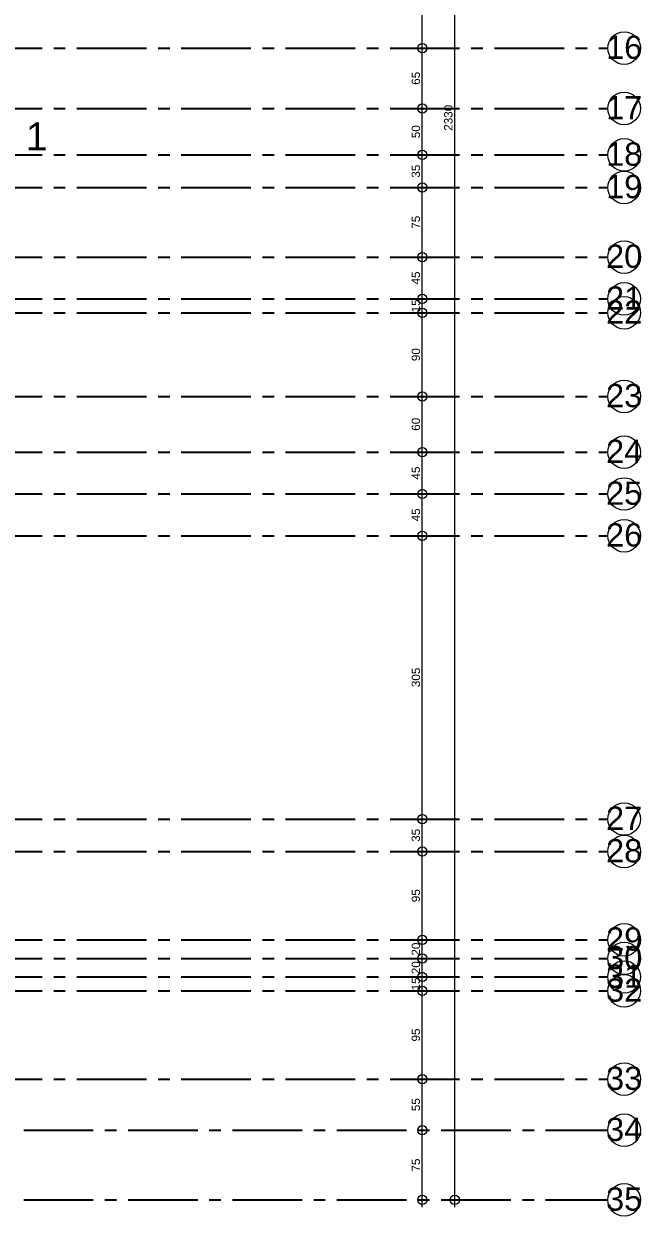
# Model space of a CAD drawing. Header units: millimetres. Extents: x 2232 to 85269, y -3593 to 5869.
# Drawn here: x 43707 to 44372, y 3079 to 4363 of the extents above; entities that cross this region are included whole.
import ezdxf

# ---------------------------------------------------------------- set-up
doc = ezdxf.new("R2010")
doc.units = ezdxf.units.MM
doc.linetypes.add('CENTER2', pattern=[112.5, 75, -12.5, 12.5, -12.5])
doc.linetypes.add('DASHDOT2', pattern=[12.7, 6.35, -3.175, 0, -3.175])
doc.layers.add('aks', color=251, linetype='DASHDOT2', lineweight=35)
doc.layers.add('Standart', color=7, linetype='Continuous')
doc.layers.add('Ölçülendirme', color=7, linetype='Continuous')
doc.styles.add('arial_1_18', font='arial.ttf', dxfattribs={"height": 0.2})

# ---------------------------------------------------------------- blocks, each defined once
blk = doc.blocks.new('IDE128Entity1')
at = {"layer": 'Standart', "color": 250, "linetype": 'Continuous', "lineweight": -3, "style": 'arial_1_18'}
blk.add_text('1', height=30, dxfattribs=at).set_placement((3317.5, 1130))
blk = doc.blocks.new('IDE128Entity295')
at = {"layer": 'aks', "color": 251, "linetype": 'CENTER2', "lineweight": -3}
blk.add_lwpolyline([(3260, 1175), (3944.8, 1175)], dxfattribs=at)
blk = doc.blocks.new('IDE128Entity299')
at = {"layer": 'aks', "color": 30, "linetype": 'Continuous', "lineweight": 5}
blk.add_circle((3962.3, 1175), 17.5, dxfattribs=at)
blk = doc.blocks.new('IDE128Entity300')
at = {"layer": 'aks', "color": 1, "linetype": 'Continuous', "lineweight": 5, "style": 'arial_1_18'}
blk.add_text('17', height=25, dxfattribs=at).set_placement((3942.9, 1163.4))
blk = doc.blocks.new('IDE128Entity470')
at = {"layer": 'aks', "color": 251, "linetype": 'CENTER2', "lineweight": -3}
blk.add_lwpolyline([(-734.8, 0), (3944.8, 0)], dxfattribs=at)
blk = doc.blocks.new('IDE128Entity473')
at = {"layer": 'aks', "color": 30, "linetype": 'Continuous', "lineweight": 5}
blk.add_circle((3962.3, 0), 17.5, dxfattribs=at)
blk = doc.blocks.new('IDE128Entity474')
at = {"layer": 'aks', "color": 1, "linetype": 'Continuous', "lineweight": 5, "style": 'arial_1_18'}
blk.add_text('35', height=25, dxfattribs=at).set_placement((3942.9, -11.6))
blk = doc.blocks.new('IDE128Entity475')
at = {"layer": 'aks', "color": 251, "linetype": 'CENTER2', "lineweight": -3}
blk.add_lwpolyline([(-734.8, 75), (3944.8, 75)], dxfattribs=at)
blk = doc.blocks.new('IDE128Entity478')
at = {"layer": 'aks', "color": 30, "linetype": 'Continuous', "lineweight": 5}
blk.add_circle((3962.3, 75), 17.5, dxfattribs=at)
blk = doc.blocks.new('IDE128Entity479')
at = {"layer": 'aks', "color": 1, "linetype": 'Continuous', "lineweight": 5, "style": 'arial_1_18'}
blk.add_text('34', height=25, dxfattribs=at).set_placement((3942.9, 63.4))
blk = doc.blocks.new('IDE128Entity481')
at = {"layer": 'aks', "color": 251, "linetype": 'CENTER2', "lineweight": -3}
blk.add_lwpolyline([(3260, 130), (3944.8, 130)], dxfattribs=at)
blk = doc.blocks.new('IDE128Entity485')
at = {"layer": 'aks', "color": 30, "linetype": 'Continuous', "lineweight": 5}
blk.add_circle((3962.3, 130), 17.5, dxfattribs=at)
blk = doc.blocks.new('IDE128Entity486')
at = {"layer": 'aks', "color": 1, "linetype": 'Continuous', "lineweight": 5, "style": 'arial_1_18'}
blk.add_text('33', height=25, dxfattribs=at).set_placement((3942.9, 118.4))
blk = doc.blocks.new('IDE128Entity488')
at = {"layer": 'aks', "color": 251, "linetype": 'CENTER2', "lineweight": -3}
blk.add_lwpolyline([(3260, 225), (3944.8, 225)], dxfattribs=at)
blk = doc.blocks.new('IDE128Entity492')
at = {"layer": 'aks', "color": 30, "linetype": 'Continuous', "lineweight": 5}
blk.add_circle((3962.3, 225), 17.5, dxfattribs=at)
blk = doc.blocks.new('IDE128Entity493')
at = {"layer": 'aks', "color": 1, "linetype": 'Continuous', "lineweight": 5, "style": 'arial_1_18'}
blk.add_text('32', height=25, dxfattribs=at).set_placement((3942.9, 213.4))
blk = doc.blocks.new('IDE128Entity495')
at = {"layer": 'aks', "color": 251, "linetype": 'CENTER2', "lineweight": -3}
blk.add_lwpolyline([(3260, 375), (3944.8, 375)], dxfattribs=at)
blk = doc.blocks.new('IDE128Entity499')
at = {"layer": 'aks', "color": 30, "linetype": 'Continuous', "lineweight": 5}
blk.add_circle((3962.3, 375), 17.5, dxfattribs=at)
blk = doc.blocks.new('IDE128Entity500')
at = {"layer": 'aks', "color": 1, "linetype": 'Continuous', "lineweight": 5, "style": 'arial_1_18'}
blk.add_text('28', height=25, dxfattribs=at).set_placement((3942.9, 363.4))
blk = doc.blocks.new('IDE128Entity502')
at = {"layer": 'aks', "color": 251, "linetype": 'CENTER2', "lineweight": -3}
blk.add_lwpolyline([(3260, 240), (3944.8, 240)], dxfattribs=at)
blk = doc.blocks.new('IDE128Entity506')
at = {"layer": 'aks', "color": 30, "linetype": 'Continuous', "lineweight": 5}
blk.add_circle((3962.3, 240), 17.5, dxfattribs=at)
blk = doc.blocks.new('IDE128Entity507')
at = {"layer": 'aks', "color": 1, "linetype": 'Continuous', "lineweight": 5, "style": 'arial_1_18'}
blk.add_text('31', height=25, dxfattribs=at).set_placement((3942.9, 228.4))
blk = doc.blocks.new('IDE128Entity509')
at = {"layer": 'aks', "color": 251, "linetype": 'CENTER2', "lineweight": -3}
blk.add_lwpolyline([(3260, 280), (3944.8, 280)], dxfattribs=at)
blk = doc.blocks.new('IDE128Entity513')
at = {"layer": 'aks', "color": 30, "linetype": 'Continuous', "lineweight": 5}
blk.add_circle((3962.3, 280), 17.5, dxfattribs=at)
blk = doc.blocks.new('IDE128Entity514')
at = {"layer": 'aks', "color": 1, "linetype": 'Continuous', "lineweight": 5, "style": 'arial_1_18'}
blk.add_text('29', height=25, dxfattribs=at).set_placement((3942.9, 268.4))
blk = doc.blocks.new('IDE128Entity516')
at = {"layer": 'aks', "color": 251, "linetype": 'CENTER2', "lineweight": -3}
blk.add_lwpolyline([(3260, 260), (3944.8, 260)], dxfattribs=at)
blk = doc.blocks.new('IDE128Entity520')
at = {"layer": 'aks', "color": 30, "linetype": 'Continuous', "lineweight": 5}
blk.add_circle((3962.3, 260), 17.5, dxfattribs=at)
blk = doc.blocks.new('IDE128Entity521')
at = {"layer": 'aks', "color": 1, "linetype": 'Continuous', "lineweight": 5, "style": 'arial_1_18'}
blk.add_text('30', height=25, dxfattribs=at).set_placement((3942.9, 248.4))
blk = doc.blocks.new('IDE128Entity523')
at = {"layer": 'aks', "color": 251, "linetype": 'CENTER2', "lineweight": -3}
blk.add_lwpolyline([(3260, 410), (3944.8, 410)], dxfattribs=at)
blk = doc.blocks.new('IDE128Entity527')
at = {"layer": 'aks', "color": 30, "linetype": 'Continuous', "lineweight": 5}
blk.add_circle((3962.3, 410), 17.5, dxfattribs=at)
blk = doc.blocks.new('IDE128Entity528')
at = {"layer": 'aks', "color": 1, "linetype": 'Continuous', "lineweight": 5, "style": 'arial_1_18'}
blk.add_text('27', height=25, dxfattribs=at).set_placement((3942.9, 398.4))
blk = doc.blocks.new('IDE128Entity530')
at = {"layer": 'aks', "color": 251, "linetype": 'CENTER2', "lineweight": -3}
blk.add_lwpolyline([(3260, 805), (3944.8, 805)], dxfattribs=at)
blk = doc.blocks.new('IDE128Entity534')
at = {"layer": 'aks', "color": 30, "linetype": 'Continuous', "lineweight": 5}
blk.add_circle((3962.3, 805), 17.5, dxfattribs=at)
blk = doc.blocks.new('IDE128Entity535')
at = {"layer": 'aks', "color": 1, "linetype": 'Continuous', "lineweight": 5, "style": 'arial_1_18'}
blk.add_text('24', height=25, dxfattribs=at).set_placement((3942.9, 793.4))
blk = doc.blocks.new('IDE128Entity537')
at = {"layer": 'aks', "color": 251, "linetype": 'CENTER2', "lineweight": -3}
blk.add_lwpolyline([(3260, 955), (3944.8, 955)], dxfattribs=at)
blk = doc.blocks.new('IDE128Entity541')
at = {"layer": 'aks', "color": 30, "linetype": 'Continuous', "lineweight": 5}
blk.add_circle((3962.3, 955), 17.5, dxfattribs=at)
blk = doc.blocks.new('IDE128Entity542')
at = {"layer": 'aks', "color": 1, "linetype": 'Continuous', "lineweight": 5, "style": 'arial_1_18'}
blk.add_text('22', height=25, dxfattribs=at).set_placement((3942.9, 943.4))
blk = doc.blocks.new('IDE128Entity558')
at = {"layer": 'aks', "color": 251, "linetype": 'CENTER2', "lineweight": -3}
blk.add_lwpolyline([(3260, 760), (3944.8, 760)], dxfattribs=at)
blk = doc.blocks.new('IDE128Entity562')
at = {"layer": 'aks', "color": 30, "linetype": 'Continuous', "lineweight": 5}
blk.add_circle((3962.3, 760), 17.5, dxfattribs=at)
blk = doc.blocks.new('IDE128Entity563')
at = {"layer": 'aks', "color": 1, "linetype": 'Continuous', "lineweight": 5, "style": 'arial_1_18'}
blk.add_text('25', height=25, dxfattribs=at).set_placement((3942.9, 748.4))
blk = doc.blocks.new('IDE128Entity565')
at = {"layer": 'aks', "color": 251, "linetype": 'CENTER2', "lineweight": -3}
blk.add_lwpolyline([(3260, 1015), (3944.8, 1015)], dxfattribs=at)
blk = doc.blocks.new('IDE128Entity569')
at = {"layer": 'aks', "color": 30, "linetype": 'Continuous', "lineweight": 5}
blk.add_circle((3962.3, 1015), 17.5, dxfattribs=at)
blk = doc.blocks.new('IDE128Entity570')
at = {"layer": 'aks', "color": 1, "linetype": 'Continuous', "lineweight": 5, "style": 'arial_1_18'}
blk.add_text('20', height=25, dxfattribs=at).set_placement((3942.9, 1003.4))
blk = doc.blocks.new('IDE128Entity572')
at = {"layer": 'aks', "color": 251, "linetype": 'CENTER2', "lineweight": -3}
blk.add_lwpolyline([(3260, 1125), (3944.8, 1125)], dxfattribs=at)
blk = doc.blocks.new('IDE128Entity576')
at = {"layer": 'aks', "color": 30, "linetype": 'Continuous', "lineweight": 5}
blk.add_circle((3962.3, 1125), 17.5, dxfattribs=at)
blk = doc.blocks.new('IDE128Entity577')
at = {"layer": 'aks', "color": 1, "linetype": 'Continuous', "lineweight": 5, "style": 'arial_1_18'}
blk.add_text('18', height=25, dxfattribs=at).set_placement((3942.9, 1113.4))
blk = doc.blocks.new('IDE128Entity579')
at = {"layer": 'aks', "color": 251, "linetype": 'CENTER2', "lineweight": -3}
blk.add_lwpolyline([(3260, 970), (3944.8, 970)], dxfattribs=at)
blk = doc.blocks.new('IDE128Entity583')
at = {"layer": 'aks', "color": 30, "linetype": 'Continuous', "lineweight": 5}
blk.add_circle((3962.3, 970), 17.5, dxfattribs=at)
blk = doc.blocks.new('IDE128Entity584')
at = {"layer": 'aks', "color": 1, "linetype": 'Continuous', "lineweight": 5, "style": 'arial_1_18'}
blk.add_text('21', height=25, dxfattribs=at).set_placement((3942.9, 958.4))
blk = doc.blocks.new('IDE128Entity586')
at = {"layer": 'aks', "color": 251, "linetype": 'CENTER2', "lineweight": -3}
blk.add_lwpolyline([(3260, 715), (3944.8, 715)], dxfattribs=at)
blk = doc.blocks.new('IDE128Entity590')
at = {"layer": 'aks', "color": 30, "linetype": 'Continuous', "lineweight": 5}
blk.add_circle((3962.3, 715), 17.5, dxfattribs=at)
blk = doc.blocks.new('IDE128Entity591')
at = {"layer": 'aks', "color": 1, "linetype": 'Continuous', "lineweight": 5, "style": 'arial_1_18'}
blk.add_text('26', height=25, dxfattribs=at).set_placement((3942.9, 703.4))
blk = doc.blocks.new('IDE128Entity593')
at = {"layer": 'aks', "color": 251, "linetype": 'CENTER2', "lineweight": -3}
blk.add_lwpolyline([(3260, 865), (3944.8, 865)], dxfattribs=at)
blk = doc.blocks.new('IDE128Entity597')
at = {"layer": 'aks', "color": 30, "linetype": 'Continuous', "lineweight": 5}
blk.add_circle((3962.3, 865), 17.5, dxfattribs=at)
blk = doc.blocks.new('IDE128Entity598')
at = {"layer": 'aks', "color": 1, "linetype": 'Continuous', "lineweight": 5, "style": 'arial_1_18'}
blk.add_text('23', height=25, dxfattribs=at).set_placement((3942.9, 853.4))
blk = doc.blocks.new('IDE128Entity600')
at = {"layer": 'aks', "color": 251, "linetype": 'CENTER2', "lineweight": -3}
blk.add_lwpolyline([(3260, 1090), (3944.8, 1090)], dxfattribs=at)
blk = doc.blocks.new('IDE128Entity604')
at = {"layer": 'aks', "color": 30, "linetype": 'Continuous', "lineweight": 5}
blk.add_circle((3962.3, 1090), 17.5, dxfattribs=at)
blk = doc.blocks.new('IDE128Entity605')
at = {"layer": 'aks', "color": 1, "linetype": 'Continuous', "lineweight": 5, "style": 'arial_1_18'}
blk.add_text('19', height=25, dxfattribs=at).set_placement((3942.9, 1078.4))
blk = doc.blocks.new('IDE128Entity607')
at = {"layer": 'aks', "color": 251, "linetype": 'CENTER2', "lineweight": -3}
blk.add_lwpolyline([(3260, 1240), (3944.8, 1240)], dxfattribs=at)
blk = doc.blocks.new('IDE128Entity611')
at = {"layer": 'aks', "color": 30, "linetype": 'Continuous', "lineweight": 5}
blk.add_circle((3962.3, 1240), 17.5, dxfattribs=at)
blk = doc.blocks.new('IDE128Entity612')
at = {"layer": 'aks', "color": 1, "linetype": 'Continuous', "lineweight": 5, "style": 'arial_1_18'}
blk.add_text('16', height=25, dxfattribs=at).set_placement((3942.9, 1228.4))
blk = doc.blocks.new('IDE128Entity1400')
at = {"layer": 'Ölçülendirme', "color": 1, "linetype": 'Continuous', "lineweight": 5}
for points in [[(3744.8, -8), (3744.8, 2338)], [(3779.8, -8), (3779.8, 2338)]]:
    blk.add_lwpolyline(points, dxfattribs=at)
for centre in [(3744.8, 1240), (3744.8, 1175), (3744.8, 1125), (3744.8, 1090), (3744.8, 1015), (3744.8, 970), (3744.8, 955), (3744.8, 865), (3744.8, 805), (3744.8, 760), (3744.8, 715), (3744.8, 410), (3744.8, 375), (3744.8, 280), (3744.8, 260), (3744.8, 240), (3744.8, 225), (3744.8, 130), (3744.8, 75), (3744.8, 0), (3779.8, 0)]:
    blk.add_circle(centre, 5, dxfattribs=at)
at = {"layer": 'Ölçülendirme', "color": 1, "linetype": 'Continuous', "lineweight": 5, "style": 'arial_1_18'}
for s, p in [('65', (3742.3, 1200.5)), ('2330', (3777.3, 1151)), ('50', (3742.3, 1143)), ('35', (3742.3, 1100.5)), ('75', (3742.3, 1045.5)), ('45', (3742.3, 985.5)), ('15', (3742.3, 955.5)), ('90', (3742.3, 903)), ('60', (3742.3, 828)), ('45', (3742.3, 775.5)), ('45', (3742.3, 730.5)), ('305', (3742.3, 552)), ('35', (3742.3, 385.5)), ('95', (3742.3, 320.5)), ('20', (3742.3, 263)), ('20', (3742.3, 243)), ('15', (3742.3, 225.5)), ('95', (3742.3, 170.5)), ('55', (3742.3, 95.5)), ('75', (3742.3, 30.5))]:
    blk.add_text(s, height=9, rotation=90, dxfattribs=at).set_placement(p)

msp = doc.modelspace()

# ---------------------------------------------------------------- block references
at = {"layer": 'aks'}
for name in ['IDE128Entity611', 'IDE128Entity612', 'IDE128Entity607', 'IDE128Entity299', 'IDE128Entity300', 'IDE128Entity295', 'IDE128Entity576', 'IDE128Entity577', 'IDE128Entity572', 'IDE128Entity604', 'IDE128Entity605', 'IDE128Entity600', 'IDE128Entity570', 'IDE128Entity569', 'IDE128Entity565', 'IDE128Entity583', 'IDE128Entity584', 'IDE128Entity541', 'IDE128Entity579', 'IDE128Entity542', 'IDE128Entity537', 'IDE128Entity597', 'IDE128Entity598', 'IDE128Entity593', 'IDE128Entity535', 'IDE128Entity534', 'IDE128Entity530', 'IDE128Entity563', 'IDE128Entity562', 'IDE128Entity558', 'IDE128Entity591', 'IDE128Entity590', 'IDE128Entity586', 'IDE128Entity528', 'IDE128Entity527', 'IDE128Entity523', 'IDE128Entity500', 'IDE128Entity499', 'IDE128Entity495', 'IDE128Entity514', 'IDE128Entity513', 'IDE128Entity509', 'IDE128Entity521', 'IDE128Entity520', 'IDE128Entity516', 'IDE128Entity507', 'IDE128Entity506', 'IDE128Entity492', 'IDE128Entity502', 'IDE128Entity493', 'IDE128Entity488', 'IDE128Entity486', 'IDE128Entity485', 'IDE128Entity481', 'IDE128Entity479', 'IDE128Entity478', 'IDE128Entity475', 'IDE128Entity474', 'IDE128Entity473', 'IDE128Entity470']:
    msp.add_blockref(name, (40391.8, 3097), dxfattribs=at)
at = {"layer": 'Standart'}
for name in ['IDE128Entity1400', 'IDE128Entity1']:
    msp.add_blockref(name, (40391.8, 3097), dxfattribs=at)

doc.saveas('drawing.dxf')
